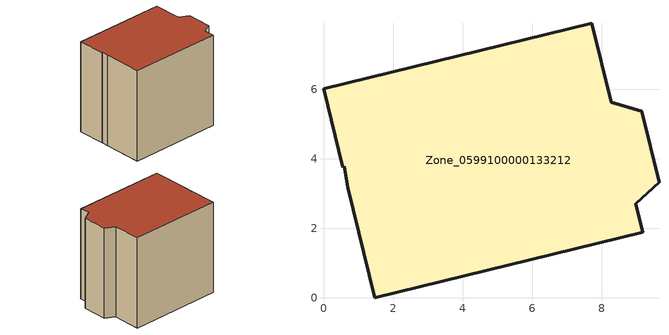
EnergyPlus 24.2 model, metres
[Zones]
Zone_0599100000133212
 floor ground (C_G): 1.47,0 0.7,3.18 0.6,3.79 0.55,3.75 0,6.01 7.72,7.9 8.28,5.62 9.16,5.37 9.65,3.32 8.98,2.7 9.19,1.89 z0
 wall outside (C_F): 8.28,5.62 7.72,7.9 0,6.01 0.55,3.75 0.6,3.79 0.7,3.18 1.47,0 9.19,1.89 8.98,2.7 9.65,3.32 9.16,5.37 8.28,5.62 z0:7.88
 roof outside (C_R): 0.55,3.75 0.6,3.79 0.7,3.18 1.47,0 9.19,1.89 8.98,2.7 9.65,3.32 9.16,5.37 8.28,5.62 7.72,7.9 0,6.01 z7.88
[BUILDING]
Pand.0599100000133212: North Axis=0; Terrain=City; Loads Convergence Tolerance Value=0.04; Temperature Convergence Tolerance Value=0.4; Solar Distribution=FullExterior; Maximum Number of Warmup Days=25; Minimum Number of Warmup Days=1
[Site:Location]
Rotterdam.The.Hague.AP_ZH_NLD Design_Conditions: Latitude=51.96; Longitude=4.45; Time Zone=1; Elevation=-4.5
[SITE:GROUNDTEMPERATURE:BUILDINGSURFACE]
18, 18, 18, 18, 18, 18, 18, 18, 18, 18, 18, 18
[MATERIAL] Thermal Absorptance=0.9; Solar Absorptance=0.7; Visible Absorptance=0.7
Name | Roughness | Thickness | Conductivity | Density | Specific Heat
G.TC.1946-1964 | MediumSmooth | 0.15 | 1 | 540 | 1210
F.TC.1946-1964 | Rough | 0.3 | 0.857143 | 1920 | 840
R.TC.1946-1964 | MediumRough | 0.2 | 0.235294 | 1500 | 1000
[CONSTRUCTION]
C_G: G.TC.1946-1964
C_F: F.TC.1946-1964
C_R: R.TC.1946-1964
[ZONE]
Zone_0599100000133212: Type=1; Multiplier=1; Ceiling Height=Autocalculate; Volume=Autocalculate; Floor Area=autocalculate; Part of Total Floor Area=Yes
[ZONEINFILTRATION:DESIGNFLOWRATE]
Infil_Zone_0599100000133212: Zone or ZoneList or Space or SpaceList=Zone_0599100000133212; Schedule=AlwaysOn; Design Flow Rate Calculation Method=Flow/Area; Flow Rate per Floor Area=0.003; Constant Term Coefficient=1; Temperature Term Coefficient=0; Velocity Term Coefficient=0; Velocity Squared Term Coefficient=0
[HVACTEMPLATE:ZONE:IDEALLOADSAIRSYSTEM]
Zone_0599100000133212: Maximum Heating Supply Air Temperature=50; Minimum Cooling Supply Air Temperature=13; Maximum Heating Supply Air Humidity Ratio=0.0156; Minimum Cooling Supply Air Humidity Ratio=0.0077; Heating Limit=NoLimit; Cooling Limit=NoLimit; Dehumidification Control Type=ConstantSensibleHeatRatio; Cooling Sensible Heat Ratio=0.7; Dehumidification Setpoint=60; Humidification Control Type=None; Humidification Setpoint=30; Outdoor Air Method=None; Outdoor Air Flow Rate per Person=0.00944; Outdoor Air Flow Rate per Zone Floor Area=0; Outdoor Air Flow Rate per Zone=0; Demand Controlled Ventilation Type=None; Outdoor Air Economizer Type=NoEconomizer; Heat Recovery Type=None; Sensible Heat Recovery Effectiveness=0.7; Latent Heat Recovery Effectiveness=0.65
[ZONECONTROL:THERMOSTAT]
ThermostatControl_Zone_0599100000133212: Zone or ZoneList=Zone_0599100000133212; Control Type Schedule=DualSetpointControlType; Control 1=Thermostat_Zone_0599100000133212; Temperature Difference Between Cutout And Setpoint=0
[THERMOSTATSETPOINT:DUALSETPOINT]
Thermostat_Zone_0599100000133212: Heating Setpoint Temperature Schedule=HeatingSetpoint_Zone_0599100000133212; Cooling Setpoint Temperature Schedule=CoolingSetpoint_Zone_0599100000133212
[SCHEDULE:COMPACT]
HeatingSetpoint_Zone_0599100000133212: Through: 12/31, For: AllDays, Until: 24:00, 21
CoolingSetpoint_Zone_0599100000133212: Through: 12/31, For: AllDays, Until: 24:00, 24
DualSetpointControlType: Through: 12/31, For: AllDays, Until: 24:00, 4
AlwaysOn: Through: 12/31, For: AllDays, Until: 24:00, 1
